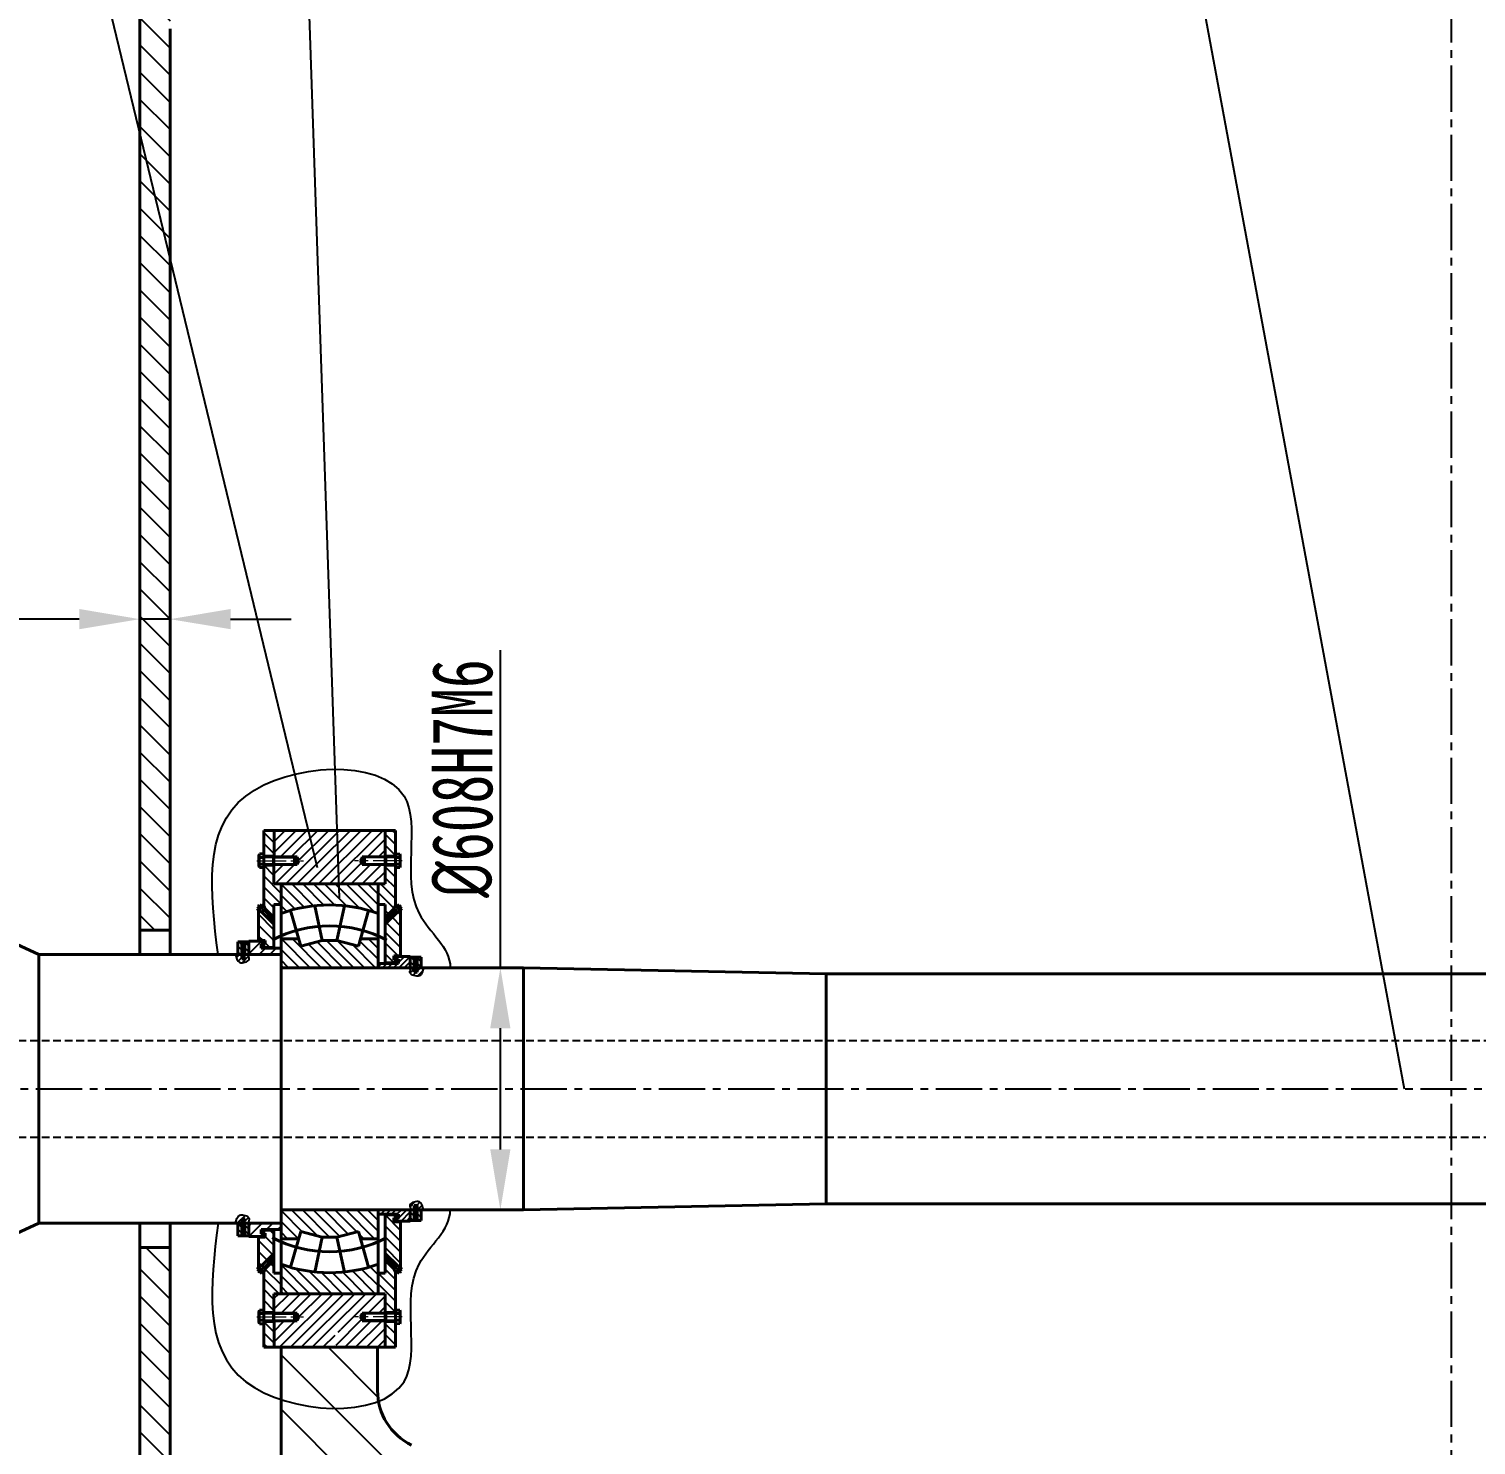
# Model space of a CAD drawing. Header units: millimetres. Extents: x 1593 to 2782, y 465 to 1306.
# Drawn here: x 1971.6 to 2091, y 1035.5 to 1152.4 of the extents above; entities that cross this region are included whole.
import ezdxf

# ---------------------------------------------------------------- set-up
doc = ezdxf.new("R2010")
doc.units = ezdxf.units.MM
doc.header["$LTSCALE"] = 0.2
for name, pattern in [('CENTER2', [28.575, 19.05, -3.175, 3.175, -3.175]), ('HIDDEN2', [4.7625, 3.175, -1.5875]), ('点画线', [18, 12, -2, 2, -2])]:
    doc.linetypes.add(name, pattern=pattern)
for name, color, linetype in [('中心线', 1, 'CENTER2'), ('剖面线', 3, 'Continuous'), ('尺寸线', 4, 'Continuous'), ('细实线', 2, 'Continuous'), ('虚线', 6, 'HIDDEN2')]:
    doc.layers.add(name, color=color, linetype=linetype)
doc.layers.add('粗实线', color=7, linetype='Continuous', lineweight=40)
doc.styles.add('标准', font='', dxfattribs={"width": 0.7})
doc.styles.get('标准').set_extended_font_data('SimSun')
doc.dimstyles.new('30', dxfattribs={"dimtxt": 5, "dimasz": 5, "dimexe": 1.25, "dimexo": 0.625, "dimtad": 1, "dimdec": 0, "dimlfac": 30, "dimdsep": 46, "dimtxsty": '标准', "dimcen": 2.5, "dimadec": 0, "dimazin": 0, "dimtfac": 1, "dimtdec": 0, "dimtmove": 0, "dimatfit": 3, "dimfxl": 1, "dimarcsym": 0})
pattern_1 = [(45, (-2.3146, 0), (-0.4490128, 0.4490128), [])]
pattern_2 = [(135, (-2.3146, 0), (-0.4490128, -0.4490128), [])]
pattern_3 = [(135, (-33.88616, 0), (-0.4490128, -0.4490128), [])]
pattern_4 = [(135, (-0.1242, 1.10164), (-0.224506403, -0.224506403), [])]
pattern_5 = [(45, (-0.1242, 1.10164), (-0.224506403, 0.224506403), [])]

# ---------------------------------------------------------------- blocks, each defined once
blk = doc.blocks.new('*D4')
at = {"layer": 'Defpoints', "color": 0, "transparency": 16777216}
for p in [(1998.11, 1074.9), (1998.11, 1054.9), (2010.49, 1054.9)]:
    blk.add_point(p, dxfattribs=at)
at = {"layer": '尺寸线', "color": 0, "lineweight": -2, "transparency": 16777216}
for p, q in [((2010.49, 1074.9), (2010.49, 1101.12)), ((1998.73, 1074.9), (2011.74, 1074.9)), ((2010.49, 1059.9), (2010.49, 1069.9)), ((1998.73, 1054.9), (2011.74, 1054.9))]:
    blk.add_line(p, q, dxfattribs=at)
at = {"layer": '尺寸线', "color": 0, "transparency": 16777216}
for points in [[(2009.65, 1069.9), (2011.32, 1069.9), (2010.49, 1074.9)], [(2009.65, 1059.9), (2011.32, 1059.9), (2010.49, 1054.9)]]:
    blk.add_solid(points, dxfattribs=at)
at = {"layer": '尺寸线', "color": 0, "transparency": 16777216, "insert": (2007.36, 1090.51), "char_height": 5, "attachment_point": 5, "rotation": 90, "style": '标准'}
blk.add_mtext('{\\fISOCPEUR|b0|i0|c0|p34;%%C}608H7M6', dxfattribs=at)
blk = doc.blocks.new('*D6')
at = {"layer": 'Defpoints', "color": 0, "transparency": 16777216}
for p in [(1980.72, 1103.67), (1983.22, 1103.67), (1983.22, 1103.67)]:
    blk.add_point(p, dxfattribs=at)
at = {"layer": '尺寸线', "color": 0, "lineweight": -2, "transparency": 16777216}
for p, q in [((1975.72, 1103.67), (1965.1, 1103.67)), ((1983.22, 1103.67), (1980.72, 1103.67)), ((1980.72, 1103.05), (1980.72, 1102.42)), ((1983.22, 1103.05), (1983.22, 1102.42)), ((1988.22, 1103.67), (1993.22, 1103.67))]:
    blk.add_line(p, q, dxfattribs=at)
at = {"layer": '尺寸线', "color": 0, "transparency": 16777216}
for points in [[(1975.72, 1104.51), (1975.72, 1102.84), (1980.72, 1103.67)], [(1988.22, 1104.51), (1988.22, 1102.84), (1983.22, 1103.67)]]:
    blk.add_solid(points, dxfattribs=at)
at = {"layer": '尺寸线', "color": 0, "transparency": 16777216, "insert": (1967.9, 1106.8), "char_height": 5, "attachment_point": 5, "style": '标准'}
blk.add_mtext('75', dxfattribs=at)

msp = doc.modelspace()

# ---------------------------------------------------------------- hatches: boundary and pattern name
at = {"layer": '剖面线'}
h = msp.add_hatch(dxfattribs=at)
h.set_pattern_fill('ANSI31', scale=0.5, angle=90)
h.set_pattern_definition([(135, (-2.3146, 0), (-1.122532, -1.122532), [])])
h.paths.add_polyline_path([(2089.025, 1164.896), (1990.725, 1164.896, 0.4142136), (1980.725, 1154.896), (1980.725, 1077.997), (1983.225, 1077.997), (1983.225, 1152.396, -0.4142136), (1993.225, 1162.396), (2089.025, 1162.396)])
h.paths.add_polyline_path([(2482.382, 1154.896, 0.4142136), (2472.382, 1164.896), (2089.025, 1164.896), (2089.025, 1162.396), (2469.882, 1162.396, -0.4142136), (2479.882, 1152.396), (2479.882, 1073.271), (2482.382, 1073.271)])
h.paths.add_polyline_path([(2482.382, 1073.271), (2479.882, 1073.271), (2479.882, 977.396, -0.4142136), (2469.882, 967.396), (2141.025, 967.396), (2141.025, 964.896), (2472.382, 964.896, 0.4142136), (2482.382, 974.896)])
h.paths.add_polyline_path([(1983.225, 977.396), (1983.225, 1051.796), (1980.725, 1051.796), (1980.725, 974.896, 0.4142136), (1990.725, 964.896), (2037.025, 964.896), (2037.025, 967.396), (1993.225, 967.396, -0.4142136)])
h = msp.add_hatch(dxfattribs=at)
h.set_pattern_fill('ANSI31', scale=0.2, angle=90)
h.set_pattern_definition(pattern_2)
h.paths.add_polyline_path([(1991.801, 1086.236), (1990.954, 1086.236), (1990.954, 1084.1), (1991.8, 1084.1)])
h.paths.add_polyline_path([(2001.823, 1086.235), (2000.976, 1086.235), (2000.976, 1084.099), (2001.823, 1084.099)])
h.paths.add_polyline_path([(2001.823, 1083.358), (2000.976, 1083.358), (2000.976, 1081.809), (2000.292, 1081.809), (2000.288, 1081.805, -0.3443393), (2000.388, 1081.678), (2000.388, 1080.108), (2000.976, 1080.108), (2000.976, 1079.535), (2000.976, 1079.047), (2001.699, 1079.763), (2001.822, 1080.041)])
h.paths.add_polyline_path([(1992.388, 1081.678, -0.4142136), (1992.52, 1081.81), (1991.8, 1081.81), (1991.8, 1083.359), (1990.954, 1083.359), (1990.954, 1080.042), (1991.077, 1079.763), (1991.8, 1079.047), (1991.8, 1080.108), (1992.382, 1080.108), (1992.388, 1080.114)])
h.paths.add_polyline_path([(1991.8, 1078.5), (1990.8, 1079.49), (1990.523, 1079.616), (1990.522, 1077.134), (1991.073, 1077.134), (1991.073, 1076.823), (1990.808, 1076.823), (1990.808, 1076.569), (1991.8, 1076.569)])
h.paths.add_polyline_path([(2002.253, 1079.615), (2001.984, 1079.493), (2000.976, 1078.485), (2000.975, 1075.304), (2002.03, 1075.304), (2002.03, 1075.558), (2001.702, 1075.558), (2001.702, 1075.869), (2002.253, 1075.869)])
h = msp.add_hatch(dxfattribs=at)
h.set_pattern_fill('ANSI31', scale=0.2)
h.set_pattern_definition(pattern_1)
h.paths.add_polyline_path([(2000.976, 1083.409), (1999.271, 1083.409), (1999.071, 1083.409), (1999.071, 1083.457), (1998.914, 1083.729), (1999.071, 1084.001), (1999.071, 1084.049), (1999.271, 1084.049), (2000.976, 1084.049), (2000.976, 1086.235), (1997.771, 1086.235), (1997.772, 1086.235), (1996.852, 1086.235), (1996.851, 1084.952), (1996.851, 1084.552), (1996.779, 1084.552), (1997.44, 1084.785), (1997.032, 1085.021), (1995.891, 1084.552), (1996.851, 1084.952), (1996.852, 1086.235), (1994.972, 1086.235), (1994.971, 1086.235), (1991.801, 1086.236), (1991.8, 1084.05), (1993.506, 1084.049), (1993.706, 1084.049), (1993.706, 1084.001), (1993.863, 1083.729), (1993.706, 1083.457), (1993.706, 1083.409), (1993.506, 1083.409), (1991.8, 1083.41), (1991.8, 1081.81), (2000.976, 1081.809)])
h = msp.add_hatch(dxfattribs=at)
h.set_pattern_fill('ANSI31', scale=0.2, angle=90)
h.set_pattern_definition(pattern_3)
h.paths.add_polyline_path([(2000.388, 1081.678, 0.4142136), (2000.256, 1081.809), (1992.52, 1081.81, 0.4142136), (1992.388, 1081.678), (1992.388, 1079.381, -0.1751427), (2000.388, 1079.38)])
h.paths.add_polyline_path([(2000.388, 1077.267), (1998.938, 1077.267), (1998.769, 1076.676), (1996.99, 1077.143), (1995.785, 1077.143), (1994.006, 1076.676), (1993.838, 1077.267), (1992.388, 1077.267), (1992.388, 1075.028, 0.4178614), (1992.521, 1074.896), (2000.388, 1074.896)])
h = msp.add_hatch(dxfattribs=at)
h.set_pattern_fill('ANSI31', scale=0.1, angle=90)
h.set_pattern_definition(pattern_4)
h.paths.add_polyline_path([(1989.392, 1076.857), (1989.392, 1077.028), (1989.722, 1077.027), (1989.722, 1075.998), (1989.392, 1075.998)])
h.paths.add_polyline_path([(1988.821, 1076.874), (1988.821, 1077.028), (1989.17, 1077.028), (1989.17, 1076.875), (1989.152, 1076.857), (1989.152, 1075.998), (1988.821, 1075.998), (1988.821, 1076.027)])
h = msp.add_hatch(dxfattribs=at)
h.set_pattern_fill('ANSI31', scale=0.2)
h.set_pattern_definition(pattern_1)
h.paths.add_polyline_path([(1992.384, 1076.52), (1990.748, 1076.52), (1990.748, 1076.872), (1991.024, 1076.872), (1991.024, 1077.084), (1990.523, 1077.084), (1990.225, 1077.084), (1990.243, 1077.066), (1990.242, 1075.997), (1992.384, 1075.997)])
h.paths.add_polyline_path([(1990.243, 1077.066), (1990.021, 1077.084), (1989.722, 1077.084), (1989.722, 1075.997), (1990.242, 1075.997)])
h = msp.add_hatch(dxfattribs=at)
h.set_pattern_fill('ANSI31', scale=0.1)
h.set_pattern_definition(pattern_5)
edge = h.paths.add_edge_path()
edge.add_line((1989.392, 1075.75), (1989.392, 1075.997))
edge.add_line((1989.392, 1075.997), (1989.634, 1075.997))
edge.add_spline(control_points=[(1989.634, 1075.997), (1989.705, 1075.859), (1989.92, 1075.443), (1988.801, 1075.107), (1988.689, 1075.711), (1988.635, 1075.998)], knot_values=[0, 0, 0, 0, 0.4064762, 1.2305793, 1.974076, 1.974076, 1.974076, 1.974076], degree=3, periodic=0)
edge.add_line((1988.635, 1075.998), (1988.821, 1075.998))
edge.add_line((1988.821, 1075.998), (1988.821, 1075.996))
edge.add_line((1988.821, 1075.996), (1989.135, 1075.997))
edge.add_line((1989.135, 1075.997), (1989.152, 1075.976))
edge.add_line((1989.152, 1075.976), (1989.152, 1075.75))
edge.add_line((1989.152, 1075.75), (1989.152, 1075.63))
edge.add_line((1989.152, 1075.63), (1989.193, 1075.63))
edge.add_line((1989.193, 1075.63), (1989.272, 1075.584))
edge.add_line((1989.272, 1075.584), (1989.352, 1075.63))
edge.add_line((1989.352, 1075.63), (1989.392, 1075.63))
edge.add_line((1989.392, 1075.63), (1989.392, 1075.75))
h = msp.add_hatch(dxfattribs=at)
h.set_pattern_fill('ANSI31', scale=0.1)
h.paths.add_polyline_path([(2003.053, 1074.896), (2003.053, 1075.773), (2003.053, 1075.819), (2001.751, 1075.819), (2001.751, 1075.607), (2002.08, 1075.607), (2002.08, 1075.255), (2000.388, 1075.255), (2000.388, 1074.896)])
h = msp.add_hatch(dxfattribs=at)
h.set_pattern_fill('ANSI31', scale=0.1, angle=90)
h.paths.add_polyline_path([(2003.383, 1075.755), (2003.401, 1075.773), (2003.053, 1075.773), (2003.053, 1074.896), (2003.383, 1074.896)])
h.paths.add_polyline_path([(2003.954, 1075.773), (2003.954, 1075.774), (2003.605, 1075.774), (2003.605, 1075.773), (2003.623, 1075.755), (2003.623, 1074.896), (2003.954, 1074.896), (2003.954, 1074.925)])
h = msp.add_hatch(dxfattribs=at)
h.set_pattern_fill('ANSI31', scale=0.1)
edge = h.paths.add_edge_path()
edge.add_line((2003.383, 1074.649), (2003.383, 1074.895))
edge.add_line((2003.383, 1074.895), (2003.141, 1074.895))
edge.add_spline(control_points=[(2003.141, 1074.895), (2003.07, 1074.758), (2002.855, 1074.341), (2003.974, 1074.005), (2004.087, 1074.61), (2004.14, 1074.896)], knot_values=[0, 0, 0, 0, 0.4064762, 1.2305793, 1.974076, 1.974076, 1.974076, 1.974076], degree=3, periodic=0)
edge.add_line((2004.14, 1074.896), (2003.954, 1074.896))
edge.add_line((2003.954, 1074.896), (2003.954, 1074.895))
edge.add_line((2003.954, 1074.895), (2003.64, 1074.895))
edge.add_line((2003.64, 1074.895), (2003.623, 1074.874))
edge.add_line((2003.623, 1074.874), (2003.623, 1074.649))
edge.add_line((2003.623, 1074.649), (2003.623, 1074.528))
edge.add_line((2003.623, 1074.528), (2003.582, 1074.528))
edge.add_line((2003.582, 1074.528), (2003.503, 1074.482))
edge.add_line((2003.503, 1074.482), (2003.424, 1074.528))
edge.add_line((2003.424, 1074.528), (2003.383, 1074.528))
edge.add_line((2003.383, 1074.528), (2003.383, 1074.649))
h = msp.add_hatch(dxfattribs=at)
h.set_pattern_fill('ANSI31', angle=90)
edge = h.paths.add_edge_path()
edge.add_arc((2005.349, 1039.979), 5, 180, 243.9072, ccw=False)
edge.add_line((2000.349, 1039.979), (2000.349, 1043.558))
edge.add_line((2000.349, 1043.558), (1997.771, 1043.557))
edge.add_line((1997.771, 1043.557), (1999.487, 1042.758))
edge.add_line((1999.487, 1042.758), (1998.087, 1043.557))
edge.add_line((1998.087, 1043.557), (1994.972, 1043.557))
edge.add_line((1994.972, 1043.557), (1994.971, 1043.557))
edge.add_line((1994.971, 1043.557), (1992.388, 1043.557))
edge.add_line((1992.388, 1043.557), (1992.388, 1019.119))
edge.add_arc((1997.388, 1019.119), 5, 180, 212.04563)
edge.add_line((1993.15, 1016.466), (2012.657, 985.303))
edge.add_arc((2016.895, 987.956), 5, 212.04563, 270)
edge.add_line((2016.895, 982.956), (2029.471, 982.956))
edge.add_line((2029.471, 982.956), (2029.471, 984.056))
edge.add_line((2029.471, 984.056), (2027.9, 984.056))
edge.add_line((2027.9, 984.056), (2027.9, 984.723))
edge.add_line((2027.9, 984.723), (2027.458, 984.723))
edge.add_arc((2027.458, 989.723), 5, 180, 270, ccw=False)
edge.add_line((2022.458, 989.723), (2022.458, 1009.452))
edge.add_arc((2027.458, 1009.452), 5, 90, 180, ccw=False)
edge.add_line((2027.458, 1014.452), (2037.525, 1014.452))
edge.add_line((2037.525, 1014.452), (2037.525, 1022.452))
edge.add_line((2037.525, 1022.452), (2030.928, 1022.452))
edge.add_arc((2030.928, 1027.452), 5, 243.9072, 270, ccw=False)
edge.add_line((2028.729, 1022.962), (2003.15, 1035.489))
edge = h.paths.add_edge_path(flags=16)
edge.add_line((2002.647, 1026.827), (2012.778, 1021.866))
edge.add_arc((2011.458, 1019.172), 3, 0, 63.9072, ccw=False)
edge.add_line((2014.458, 1019.172), (2014.458, 1000.985))
edge.add_arc((2013.458, 1000.985), 1, -147.95437, 0, ccw=False)
edge.add_line((2012.611, 1000.455), (1998.785, 1022.541))
edge.add_arc((2001.328, 1024.133), 3, 63.9072, 212.04563, ccw=False)
edge = h.paths.add_edge_path()
edge.add_line((2144.147, 1064.896), (2140.997, 1064.896))
edge.add_line((2140.997, 1064.896), (2140.997, 1061.896))
edge.add_line((2140.997, 1061.896), (2137.497, 1061.896))
edge.add_arc((2137.497, 1060.896), 1, 90, 180)
edge.add_line((2136.497, 1060.896), (2136.497, 1027.452))
edge.add_arc((2131.497, 1027.452), 5, -90, 0, ccw=False)
edge.add_line((2131.497, 1022.452), (2110.525, 1022.452))
edge.add_line((2110.525, 1022.452), (2110.525, 1014.452))
edge.add_line((2110.525, 1014.452), (2147.272, 1014.452))
edge.add_line((2147.272, 1014.452), (2147.272, 1043.896))
edge.add_line((2147.272, 1043.896), (2140.497, 1043.896))
edge.add_arc((2140.497, 1044.896), 1, 180, 270, ccw=False)
edge.add_line((2139.497, 1044.896), (2139.497, 1057.896))
edge.add_arc((2140.497, 1057.896), 1, 90, 180, ccw=False)
edge.add_line((2140.497, 1058.896), (2144.147, 1058.896))
edge.add_line((2144.147, 1058.896), (2144.147, 1064.896))
h.paths.add_polyline_path([(2147.272, 1064.896), (2144.147, 1064.896), (2144.147, 1058.896), (2147.272, 1058.896)])
h = msp.add_hatch(dxfattribs=at)
h.set_pattern_fill('ANSI31', scale=0.1)
edge = h.paths.add_edge_path()
edge.add_line((2003.383, 1055.144), (2003.383, 1054.897))
edge.add_line((2003.383, 1054.897), (2003.141, 1054.897))
edge.add_spline(control_points=[(2003.141, 1054.897), (2003.07, 1055.035), (2002.855, 1055.451), (2003.974, 1055.787), (2004.087, 1055.183), (2004.14, 1054.896)], knot_values=[0, 0, 0, 0, 0.4064762, 1.2305793, 1.974076, 1.974076, 1.974076, 1.974076], degree=3, periodic=0)
edge.add_line((2004.14, 1054.896), (2003.954, 1054.896))
edge.add_line((2003.954, 1054.896), (2003.954, 1054.898))
edge.add_line((2003.954, 1054.898), (2003.64, 1054.897))
edge.add_line((2003.64, 1054.897), (2003.623, 1054.918))
edge.add_line((2003.623, 1054.918), (2003.623, 1055.144))
edge.add_line((2003.623, 1055.144), (2003.623, 1055.264))
edge.add_line((2003.623, 1055.264), (2003.582, 1055.264))
edge.add_line((2003.582, 1055.264), (2003.503, 1055.31))
edge.add_line((2003.503, 1055.31), (2003.424, 1055.264))
edge.add_line((2003.424, 1055.264), (2003.383, 1055.264))
edge.add_line((2003.383, 1055.264), (2003.383, 1055.144))
h = msp.add_hatch(dxfattribs=at)
h.set_pattern_fill('ANSI31', scale=0.1)
h.set_pattern_definition(pattern_5)
edge = h.paths.add_edge_path()
edge.add_line((1989.392, 1054.042), (1989.392, 1053.796))
edge.add_line((1989.392, 1053.796), (1989.634, 1053.796))
edge.add_spline(control_points=[(1989.634, 1053.796), (1989.705, 1053.933), (1989.92, 1054.349), (1988.801, 1054.686), (1988.689, 1054.081), (1988.635, 1053.795)], knot_values=[0, 0, 0, 0, 0.4064762, 1.2305793, 1.974076, 1.974076, 1.974076, 1.974076], degree=3, periodic=0)
edge.add_line((1988.635, 1053.795), (1988.821, 1053.795))
edge.add_line((1988.821, 1053.795), (1988.821, 1053.796))
edge.add_line((1988.821, 1053.796), (1989.135, 1053.796))
edge.add_line((1989.135, 1053.796), (1989.152, 1053.817))
edge.add_line((1989.152, 1053.817), (1989.152, 1054.042))
edge.add_line((1989.152, 1054.042), (1989.152, 1054.163))
edge.add_line((1989.152, 1054.163), (1989.193, 1054.163))
edge.add_line((1989.193, 1054.163), (1989.272, 1054.209))
edge.add_line((1989.272, 1054.209), (1989.352, 1054.163))
edge.add_line((1989.352, 1054.163), (1989.392, 1054.163))
edge.add_line((1989.392, 1054.163), (1989.392, 1054.042))
h = msp.add_hatch(dxfattribs=at)
h.set_pattern_fill('ANSI31', scale=0.1, angle=90)
h.set_pattern_definition(pattern_4)
h.paths.add_polyline_path([(1989.392, 1052.936), (1989.392, 1052.765), (1989.722, 1052.765), (1989.722, 1053.795), (1989.392, 1053.795)])
h.paths.add_polyline_path([(1988.821, 1052.918), (1988.821, 1052.764), (1989.17, 1052.765), (1989.17, 1052.918), (1989.152, 1052.936), (1989.152, 1053.795), (1988.821, 1053.795), (1988.821, 1053.766)])
h = msp.add_hatch(dxfattribs=at)
h.set_pattern_fill('ANSI31', scale=0.2)
h.set_pattern_definition(pattern_1)
h.paths.add_polyline_path([(1992.384, 1053.273), (1990.748, 1053.273), (1990.748, 1052.921), (1991.024, 1052.921), (1991.024, 1052.708), (1990.523, 1052.708), (1990.225, 1052.708), (1990.243, 1052.726), (1990.242, 1053.796), (1992.384, 1053.796)])
h.paths.add_polyline_path([(1990.243, 1052.726), (1990.021, 1052.708), (1989.722, 1052.708), (1989.722, 1053.795), (1990.242, 1053.796)])
h = msp.add_hatch(dxfattribs=at)
h.set_pattern_fill('ANSI31', scale=0.2, angle=90)
h.set_pattern_definition(pattern_2)
h.paths.add_polyline_path([(1991.801, 1043.557), (1990.954, 1043.557), (1990.954, 1045.693), (1991.8, 1045.693)])
h.paths.add_polyline_path([(2001.823, 1043.558), (2000.976, 1043.558), (2000.976, 1045.693), (2001.823, 1045.693)])
h.paths.add_polyline_path([(2001.823, 1046.434), (2000.976, 1046.434), (2000.976, 1047.983), (2000.292, 1047.983), (2000.288, 1047.987, 0.3443393), (2000.388, 1048.115), (2000.388, 1049.685), (2000.976, 1049.685), (2000.976, 1050.258), (2000.976, 1050.746), (2001.699, 1050.03), (2001.822, 1049.751)])
h.paths.add_polyline_path([(1992.388, 1048.114, 0.4142136), (1992.52, 1047.983), (1991.8, 1047.983), (1991.8, 1046.433), (1990.954, 1046.433), (1990.954, 1049.75), (1991.077, 1050.029), (1991.8, 1050.745), (1991.8, 1049.684), (1992.382, 1049.684), (1992.388, 1049.678)])
h.paths.add_polyline_path([(1991.8, 1051.292), (1990.8, 1050.303), (1990.523, 1050.177), (1990.522, 1052.659), (1991.073, 1052.659), (1991.073, 1052.97), (1990.808, 1052.97), (1990.808, 1053.223), (1991.8, 1053.223)])
h.paths.add_polyline_path([(2002.253, 1050.178), (2001.984, 1050.3), (2000.976, 1051.308), (2000.975, 1054.488), (2002.03, 1054.488), (2002.03, 1054.235), (2001.702, 1054.235), (2001.702, 1053.924), (2002.253, 1053.924)])
h = msp.add_hatch(dxfattribs=at)
h.set_pattern_fill('ANSI31', scale=0.2, angle=90)
h.set_pattern_definition(pattern_3)
h.paths.add_polyline_path([(2000.388, 1048.115, -0.4142136), (2000.256, 1047.983), (1992.52, 1047.983, -0.4142136), (1992.388, 1048.114), (1992.388, 1050.412, 0.1751427), (2000.388, 1050.412)])
h.paths.add_polyline_path([(2000.388, 1052.526), (1998.938, 1052.526), (1998.769, 1053.117), (1996.99, 1052.649), (1995.785, 1052.649), (1994.006, 1053.116), (1993.838, 1052.525), (1992.388, 1052.525), (1992.388, 1054.765, -0.4178614), (1992.521, 1054.896), (2000.388, 1054.896)])
h = msp.add_hatch(dxfattribs=at)
h.set_pattern_fill('ANSI31', scale=0.1)
h.paths.add_polyline_path([(2003.053, 1054.896), (2003.053, 1054.02), (2003.053, 1053.973), (2001.751, 1053.973), (2001.751, 1054.186), (2002.08, 1054.186), (2002.08, 1054.538), (2000.388, 1054.538), (2000.388, 1054.896)])
h = msp.add_hatch(dxfattribs=at)
h.set_pattern_fill('ANSI31', scale=0.1, angle=90)
h.paths.add_polyline_path([(2003.383, 1054.037), (2003.401, 1054.019), (2003.053, 1054.02), (2003.053, 1054.896), (2003.383, 1054.896)])
h.paths.add_polyline_path([(2003.954, 1054.02), (2003.954, 1054.018), (2003.605, 1054.019), (2003.605, 1054.019), (2003.623, 1054.037), (2003.623, 1054.896), (2003.954, 1054.896), (2003.954, 1054.867)])
h = msp.add_hatch(dxfattribs=at)
h.set_pattern_fill('ANSI31', scale=0.2)
h.set_pattern_definition(pattern_1)
h.paths.add_polyline_path([(2000.976, 1046.384), (1999.271, 1046.384), (1999.071, 1046.384), (1999.071, 1046.336), (1998.914, 1046.064), (1999.071, 1045.792), (1999.071, 1045.744), (1999.271, 1045.744), (2000.976, 1045.744), (2000.976, 1043.558), (1997.771, 1043.557), (1997.772, 1043.558), (1996.852, 1043.557), (1997.313, 1044.771), (1997.313, 1045.171), (1996.779, 1045.241), (1997.44, 1045.007), (1997.032, 1044.772), (1995.891, 1045.241), (1996.851, 1044.841), (1996.852, 1043.557), (1994.972, 1043.557), (1994.971, 1043.557), (1991.801, 1043.557), (1991.8, 1045.743), (1993.506, 1045.743), (1993.706, 1045.743), (1993.706, 1045.791), (1993.863, 1046.063), (1993.706, 1046.335), (1993.706, 1046.383), (1993.506, 1046.383), (1991.8, 1046.383), (1991.8, 1047.983), (2000.976, 1047.983)])

# ---------------------------------------------------------------- linework, layer by layer
at = {"layer": '中心线', "color": 7}
for p, q in [((2089.025, 562.637), (2089.025, 1176.125)), ((1989.272, 1076.795), (1989.272, 1076.952)), ((1989.272, 1075.549), (1989.272, 1076.795)), ((2003.503, 1075.693), (2003.503, 1075.85)), ((2003.503, 1074.447), (2003.503, 1075.693)), ((1903.569, 1064.896), (2233.381, 1064.896)), ((2003.503, 1055.345), (2003.503, 1054.099)), ((1989.272, 1054.244), (1989.272, 1052.998)), ((2003.503, 1054.099), (2003.503, 1053.943)), ((1989.272, 1052.998), (1989.272, 1052.841))]:
    msp.add_line(p, q, dxfattribs=at)
at = {"layer": '中心线', "color": 7, "linetype": '点画线', "lineweight": 18}
for p, q in [((1990.394, 1083.73), (1994.225, 1083.729)), ((2002.383, 1083.729), (1998.442, 1083.729)), ((1990.394, 1046.063), (1994.225, 1046.063)), ((2002.383, 1046.064), (1998.442, 1046.063))]:
    msp.add_line(p, q, dxfattribs=at)
at = {"layer": '中心线', "color": 7, "ltscale": 5}
for p, q in [((1990.738, 1079.829), (1990.475, 1080.095)), ((2002.038, 1079.828), (2002.301, 1080.094)), ((1991.8, 1078.778), (1990.738, 1079.829)), ((2000.976, 1078.777), (2002.038, 1079.828)), ((1991.8, 1051.015), (1990.738, 1049.964)), ((2000.976, 1051.015), (2002.038, 1049.964)), ((1990.738, 1049.964), (1990.475, 1049.697)), ((2002.038, 1049.964), (2002.301, 1049.698))]:
    msp.add_line(p, q, dxfattribs=at)
at = {"layer": '尺寸线', "color": 7}
for p, q in [((1951.404, 1264.913), (1995.355, 1083.182)), ((1990.884, 1264.913), (1997.192, 1080.659)), ((2048.023, 1264.913), (2085.098, 1064.896))]:
    msp.add_line(p, q, dxfattribs=at)
at = {"layer": '粗实线', "color": 7}
for p, q in [((1980.725, 1075.997), (1980.725, 1154.896)), ((1983.225, 1075.997), (1983.225, 1152.396)), ((1990.954, 1086.236), (2001.823, 1086.235)), ((1990.954, 1086.236), (1990.954, 1081.61)), ((1991.8, 1081.81), (1991.801, 1086.236)), ((2000.976, 1081.809), (2000.976, 1086.235)), ((2001.823, 1086.235), (2001.822, 1081.609)), ((1990.554, 1084.145), (1990.554, 1083.314)), ((1990.595, 1084.284), (1990.954, 1084.284)), ((1990.595, 1084.007), (1990.954, 1084.007)), ((1990.954, 1084.284), (1990.954, 1083.175)), ((1991.8, 1084.1), (1990.954, 1084.1)), ((1990.954, 1084.05), (1990.954, 1083.41)), ((1990.954, 1084.05), (1993.506, 1084.049)), ((1990.954, 1080.042), (1990.954, 1083.81)), ((1991.754, 1084.002), (1991.554, 1084.05)), ((1991.754, 1084.05), (1991.754, 1083.41)), ((1993.554, 1084.001), (1993.506, 1084.049)), ((1993.506, 1084.049), (1993.506, 1083.409)), ((1993.506, 1084.049), (1993.706, 1084.049)), ((1993.554, 1084.001), (1993.554, 1083.457)), ((1993.554, 1084.001), (1993.706, 1084.001)), ((1993.706, 1084.049), (1993.706, 1083.409)), ((1993.706, 1084.001), (1993.863, 1083.729)), ((1993.863, 1083.729), (1993.706, 1083.457)), ((1999.071, 1084.001), (1998.914, 1083.729)), ((1998.914, 1083.729), (1999.071, 1083.457)), ((1999.071, 1083.409), (1999.071, 1084.049)), ((1999.271, 1084.049), (1999.071, 1084.049)), ((1999.223, 1084.001), (1999.071, 1084.001)), ((1999.223, 1084.001), (1999.271, 1084.049)), ((1999.223, 1083.457), (1999.223, 1084.001)), ((2001.823, 1084.049), (1999.271, 1084.049)), ((1999.271, 1083.409), (1999.271, 1084.049)), ((2000.976, 1084.099), (2001.823, 1084.099)), ((2001.023, 1083.409), (2001.023, 1084.049)), ((2001.023, 1084.001), (2001.223, 1084.049)), ((2001.822, 1080.041), (2001.823, 1083.81)), ((2001.823, 1083.175), (2001.823, 1084.283)), ((2002.182, 1084.283), (2001.823, 1084.283)), ((2001.823, 1083.409), (2001.823, 1084.049)), ((2002.182, 1084.006), (2001.823, 1084.006)), ((2002.223, 1083.313), (2002.223, 1084.144)), ((1990.595, 1083.453), (1990.954, 1083.453)), ((1990.595, 1083.175), (1990.954, 1083.175)), ((1990.954, 1083.41), (1993.506, 1083.409)), ((1991.8, 1083.359), (1990.954, 1083.359)), ((1991.754, 1083.458), (1991.554, 1083.41)), ((1993.554, 1083.457), (1993.506, 1083.409)), ((1993.506, 1083.409), (1993.706, 1083.409)), ((1993.554, 1083.457), (1993.706, 1083.457)), ((1999.223, 1083.457), (1999.071, 1083.457)), ((1999.271, 1083.409), (1999.071, 1083.409)), ((1999.223, 1083.457), (1999.271, 1083.409)), ((2001.823, 1083.409), (1999.271, 1083.409)), ((2000.976, 1083.358), (2001.823, 1083.358)), ((2001.023, 1083.457), (2001.223, 1083.409)), ((2002.182, 1083.452), (2001.823, 1083.452)), ((2002.182, 1083.175), (2001.823, 1083.175)), ((2000.976, 1081.809), (1991.8, 1081.81)), ((1992.388, 1074.896), (1992.388, 1081.678)), ((2000.256, 1081.809), (1992.52, 1081.81)), ((2000.288, 1081.805), (2000.292, 1081.809)), ((2000.388, 1074.896), (2000.388, 1081.678)), ((1990.437, 1079.772), (1990.797, 1080.128)), ((1990.954, 1080.042), (1990.797, 1080.128)), ((1991.8, 1080.108), (1992.388, 1080.108)), ((1991.8, 1079.536), (1991.8, 1080.108)), ((1991.8, 1080.108), (1991.8, 1076.569)), ((1992.382, 1080.108), (1992.388, 1080.114)), ((2000.976, 1080.108), (2000.388, 1080.108)), ((2000.976, 1080.108), (2000.975, 1075.304)), ((2001.822, 1080.041), (2001.979, 1080.127)), ((2002.339, 1079.772), (2001.979, 1080.127)), ((1964.05, 1079.834), (1972.387, 1075.997)), ((1990.523, 1079.616), (1990.437, 1079.772)), ((1990.522, 1077.134), (1990.523, 1079.616)), ((1990.523, 1079.616), (1990.954, 1080.042)), ((1990.523, 1079.616), (1990.8, 1079.49)), ((1990.8, 1079.49), (1991.077, 1079.763)), ((1990.8, 1079.49), (1991.8, 1078.5)), ((1990.954, 1080.042), (1991.077, 1079.763)), ((1991.074, 1079.766), (1991.8, 1079.047)), ((1994.006, 1076.676), (1993.165, 1079.631)), ((1995.166, 1080.018), (1995.785, 1077.143)), ((1996.99, 1077.143), (1997.61, 1080.017)), ((1999.611, 1079.631), (1998.769, 1076.676)), ((2001.702, 1079.765), (2000.976, 1079.047)), ((2000.976, 1078.485), (2001.984, 1079.493)), ((2001.976, 1079.489), (2000.976, 1078.5)), ((2001.822, 1080.041), (2001.699, 1079.762)), ((2001.976, 1079.489), (2001.699, 1079.762)), ((2002.253, 1079.615), (2001.822, 1080.041)), ((2002.253, 1079.615), (2001.976, 1079.489)), ((2002.253, 1079.615), (2002.344, 1079.772)), ((2002.253, 1075.869), (2002.253, 1079.615)), ((1983.225, 1077.997), (1980.725, 1077.997)), ((1991.8, 1076.569), (1991.8, 1078.046)), ((1988.821, 1076.027), (1988.821, 1077.028)), ((1989.722, 1077.027), (1988.821, 1077.028)), ((1988.821, 1076.874), (1988.821, 1076.876)), ((1989.171, 1077.028), (1989.152, 1077.01)), ((1989.152, 1077.01), (1989.253, 1077.01)), ((1989.152, 1075.75), (1989.152, 1077.01)), ((1989.171, 1077.028), (1989.253, 1077.028)), ((1989.253, 1077.028), (1989.253, 1076.948)), ((1989.253, 1076.948), (1989.293, 1076.948)), ((1989.293, 1076.948), (1989.293, 1077.028)), ((1989.293, 1077.028), (1989.375, 1077.028)), ((1989.293, 1077.01), (1989.393, 1077.01)), ((1989.722, 1077.027), (1989.374, 1077.028)), ((1989.375, 1077.028), (1989.393, 1077.01)), ((1989.375, 1077.028), (1989.393, 1077.01)), ((1989.393, 1077.01), (1989.392, 1075.997)), ((1989.722, 1077.084), (1989.722, 1075.997)), ((1989.722, 1075.997), (1989.722, 1076.875)), ((1989.722, 1075.997), (1989.722, 1076.875)), ((1990.523, 1077.084), (1989.722, 1077.084)), ((1990.522, 1077.134), (1991.073, 1077.134)), ((1991.024, 1077.084), (1990.523, 1077.084)), ((1991.024, 1076.872), (1990.748, 1076.872)), ((1990.748, 1076.872), (1990.748, 1076.52)), ((1990.748, 1076.52), (1992.388, 1076.52)), ((1991.073, 1076.823), (1990.808, 1076.823)), ((1990.808, 1076.823), (1990.808, 1076.569)), ((1990.808, 1076.569), (1991.8, 1076.569)), ((1991.024, 1077.084), (1991.024, 1076.872)), ((1991.073, 1077.134), (1991.073, 1076.823)), ((1992.384, 1076.52), (1992.384, 1075.52)), ((1993.838, 1077.267), (1992.388, 1077.267)), ((1992.388, 1076.52), (1992.388, 1075.52)), ((1995.785, 1077.143), (1994.006, 1076.676)), ((1996.99, 1077.143), (1995.785, 1077.143)), ((1998.769, 1076.676), (1996.99, 1077.143)), ((1998.938, 1077.267), (2000.388, 1077.267)), ((2000.975, 1075.304), (2000.976, 1076.781)), ((1989.213, 1075.997), (1972.384, 1075.997)), ((1972.384, 1075.997), (1972.384, 1053.796)), ((1988.821, 1076.027), (1988.821, 1075.996)), ((1989.722, 1075.997), (1988.821, 1075.996)), ((1989.722, 1075.997), (1988.821, 1075.996)), ((1989.135, 1075.997), (1989.152, 1075.976)), ((1989.152, 1075.75), (1989.192, 1075.71)), ((1989.392, 1075.75), (1989.152, 1075.75)), ((1989.152, 1075.75), (1989.152, 1075.63)), ((1989.392, 1075.63), (1989.152, 1075.63)), ((1989.352, 1075.71), (1989.192, 1075.71)), ((1989.192, 1075.71), (1989.192, 1075.63)), ((1989.272, 1075.584), (1989.192, 1075.63)), ((1989.213, 1075.997), (1992.388, 1075.997)), ((1989.216, 1075.997), (1991.328, 1075.997)), ((1989.352, 1075.63), (1989.272, 1075.584)), ((1989.392, 1075.75), (1989.352, 1075.71)), ((1989.352, 1075.71), (1989.352, 1075.63)), ((1989.392, 1075.997), (1989.722, 1075.997)), ((1989.392, 1075.75), (1989.392, 1075.63)), ((1992.387, 1075.896), (1992.387, 1053.896)), ((2002.03, 1075.304), (2000.975, 1075.304)), ((2002.253, 1075.869), (2001.702, 1075.869)), ((2001.702, 1075.869), (2001.702, 1075.558)), ((2001.702, 1075.558), (2002.03, 1075.558)), ((2003.053, 1075.819), (2001.751, 1075.819)), ((2001.751, 1075.819), (2001.751, 1075.607)), ((2001.751, 1075.607), (2002.08, 1075.607)), ((2002.03, 1075.558), (2002.03, 1075.304)), ((2002.08, 1075.607), (2002.08, 1075.255)), ((2002.253, 1075.869), (2002.253, 1075.954)), ((2003.053, 1074.895), (2003.053, 1075.819)), ((2003.053, 1075.773), (2003.954, 1075.774)), ((2003.053, 1075.773), (2003.401, 1075.773)), ((2003.053, 1074.895), (2003.053, 1075.773)), ((2003.401, 1075.773), (2003.383, 1075.755)), ((2003.401, 1075.773), (2003.383, 1075.755)), ((2003.383, 1075.755), (2003.383, 1074.649)), ((2003.483, 1075.755), (2003.383, 1075.755)), ((2003.383, 1075.755), (2003.383, 1074.895)), ((2003.483, 1075.773), (2003.401, 1075.773)), ((2003.483, 1075.693), (2003.483, 1075.773)), ((2003.523, 1075.693), (2003.483, 1075.693)), ((2003.523, 1075.773), (2003.523, 1075.693)), ((2003.605, 1075.773), (2003.523, 1075.773)), ((2003.623, 1075.755), (2003.523, 1075.755)), ((2003.605, 1075.773), (2003.623, 1075.755)), ((2003.623, 1074.649), (2003.623, 1075.755)), ((2003.954, 1075.773), (2003.954, 1075.774)), ((2003.954, 1074.925), (2003.954, 1075.773)), ((2012.387, 1074.896), (1992.387, 1074.896)), ((1992.387, 1074.896), (2003.823, 1074.895)), ((1999.188, 1074.896), (1992.388, 1074.896)), ((1992.388, 1074.896), (1996.948, 1074.896)), ((1992.388, 1074.896), (2003.823, 1074.895)), ((1997.056, 1074.896), (1992.388, 1074.896)), ((1992.388, 1074.896), (1997.188, 1074.896)), ((1997.056, 1074.896), (1992.388, 1074.896)), ((1992.388, 1074.896), (2003.823, 1074.895)), ((2002.08, 1075.255), (2000.388, 1075.255)), ((2003.053, 1074.895), (2003.954, 1074.895)), ((2003.383, 1074.895), (2003.053, 1074.895)), ((2003.053, 1074.895), (2003.954, 1074.895)), ((2003.383, 1074.649), (2003.423, 1074.609)), ((2003.383, 1074.649), (2003.623, 1074.649)), ((2003.383, 1074.649), (2003.383, 1074.528)), ((2003.383, 1074.528), (2003.623, 1074.528)), ((2003.423, 1074.609), (2003.583, 1074.609)), ((2003.423, 1074.609), (2003.423, 1074.529)), ((2003.423, 1074.529), (2003.503, 1074.482)), ((2003.503, 1074.482), (2003.583, 1074.529)), ((2003.623, 1074.649), (2003.583, 1074.609)), ((2003.583, 1074.609), (2003.583, 1074.529)), ((2003.64, 1074.895), (2003.623, 1074.874)), ((2003.623, 1074.649), (2003.623, 1074.529)), ((2003.954, 1074.925), (2003.954, 1074.895)), ((2012.387, 1074.896), (2012.387, 1054.896)), ((2037.387, 1074.396), (2012.387, 1074.896)), ((2037.387, 1074.396), (2037.387, 1055.396)), ((2128.687, 1074.396), (2037.387, 1074.396)), ((2003.383, 1055.264), (2003.623, 1055.264)), ((2003.383, 1055.144), (2003.383, 1055.264)), ((2003.383, 1055.144), (2003.423, 1055.184)), ((2003.383, 1054.037), (2003.383, 1055.144)), ((2003.383, 1055.144), (2003.623, 1055.144)), ((2003.423, 1055.264), (2003.503, 1055.31)), ((2003.423, 1055.184), (2003.423, 1055.264)), ((2003.423, 1055.184), (2003.583, 1055.184)), ((2003.503, 1055.31), (2003.583, 1055.264)), ((2003.583, 1055.184), (2003.583, 1055.264)), ((2003.623, 1055.144), (2003.583, 1055.184)), ((2003.623, 1055.144), (2003.623, 1055.264)), ((2003.623, 1055.144), (2003.623, 1054.037)), ((2037.387, 1055.396), (2012.387, 1054.896)), ((2128.687, 1055.396), (2037.387, 1055.396)), ((1964.05, 1049.959), (1972.387, 1053.796)), ((1989.213, 1053.795), (1972.384, 1053.796)), ((1980.725, 974.896), (1980.725, 1053.796)), ((1983.225, 977.396), (1983.225, 1053.796)), ((1988.821, 1053.766), (1988.821, 1053.796)), ((1989.722, 1053.795), (1988.821, 1053.796)), ((1989.722, 1053.795), (1988.821, 1053.796)), ((1989.135, 1053.796), (1989.152, 1053.817)), ((1989.392, 1054.163), (1989.152, 1054.163)), ((1989.152, 1054.042), (1989.152, 1054.162)), ((1989.152, 1054.042), (1989.192, 1054.082)), ((1989.392, 1054.042), (1989.152, 1054.042)), ((1989.152, 1054.042), (1989.152, 1052.783)), ((1989.272, 1054.209), (1989.192, 1054.162)), ((1989.192, 1054.082), (1989.192, 1054.162)), ((1989.352, 1054.082), (1989.192, 1054.082)), ((1989.213, 1053.795), (1992.388, 1053.796)), ((1989.216, 1053.795), (1991.328, 1053.796)), ((1989.352, 1054.162), (1989.272, 1054.209)), ((1989.352, 1054.082), (1989.352, 1054.162)), ((1989.392, 1054.042), (1989.352, 1054.082)), ((1989.392, 1054.042), (1989.392, 1054.163)), ((1989.393, 1052.783), (1989.392, 1053.796)), ((1989.392, 1053.796), (1989.722, 1053.795)), ((1989.722, 1052.708), (1989.722, 1053.795)), ((1989.722, 1053.795), (1989.722, 1052.918)), ((1989.722, 1053.795), (1989.722, 1052.918)), ((1992.384, 1053.272), (1992.384, 1054.273)), ((1992.387, 1054.896), (2003.823, 1054.897)), ((2012.387, 1054.896), (1992.387, 1054.896)), ((1999.188, 1054.897), (1992.388, 1054.896)), ((1992.388, 1054.896), (1996.948, 1054.897)), ((1992.388, 1054.896), (2003.823, 1054.897)), ((1997.056, 1054.897), (1992.388, 1054.896)), ((1992.388, 1054.896), (1997.188, 1054.897)), ((1997.056, 1054.897), (1992.388, 1054.896)), ((1992.388, 1054.896), (2003.823, 1054.897)), ((1992.388, 1054.896), (1992.388, 1048.114)), ((1992.388, 1053.273), (1992.388, 1054.273)), ((2000.388, 1054.897), (2000.388, 1048.115)), ((2002.08, 1054.538), (2000.388, 1054.538)), ((2000.976, 1049.685), (2000.975, 1054.488)), ((2000.975, 1054.488), (2000.976, 1053.011)), ((2002.03, 1054.488), (2000.975, 1054.488)), ((2001.702, 1053.924), (2001.702, 1054.235)), ((2001.702, 1054.235), (2002.03, 1054.235)), ((2002.253, 1053.924), (2001.702, 1053.924)), ((2001.751, 1053.973), (2001.751, 1054.186)), ((2001.751, 1054.186), (2002.08, 1054.186)), ((2003.053, 1053.973), (2001.751, 1053.973)), ((2002.03, 1054.235), (2002.03, 1054.488)), ((2002.08, 1054.186), (2002.08, 1054.538)), ((2002.253, 1053.924), (2002.253, 1050.178)), ((2002.253, 1053.924), (2002.253, 1053.839)), ((2003.053, 1054.897), (2003.954, 1054.898)), ((2003.053, 1054.897), (2003.954, 1054.898)), ((2003.053, 1054.897), (2003.053, 1053.973)), ((2003.383, 1054.897), (2003.053, 1054.897)), ((2003.053, 1054.897), (2003.053, 1054.02)), ((2003.053, 1054.02), (2003.954, 1054.018)), ((2003.053, 1054.02), (2003.401, 1054.019)), ((2003.383, 1054.037), (2003.383, 1054.897)), ((2003.401, 1054.019), (2003.383, 1054.037)), ((2003.483, 1054.037), (2003.383, 1054.037)), ((2003.401, 1054.019), (2003.383, 1054.037)), ((2003.483, 1054.019), (2003.401, 1054.019)), ((2003.523, 1054.099), (2003.483, 1054.099)), ((2003.483, 1054.099), (2003.483, 1054.019)), ((2003.523, 1054.019), (2003.523, 1054.099)), ((2003.623, 1054.037), (2003.523, 1054.037)), ((2003.605, 1054.019), (2003.523, 1054.019)), ((2003.605, 1054.019), (2003.623, 1054.037)), ((2003.64, 1054.897), (2003.623, 1054.918)), ((2003.954, 1054.867), (2003.954, 1054.898)), ((2003.954, 1054.867), (2003.954, 1054.02)), ((2003.954, 1054.02), (2003.954, 1054.018)), ((1988.821, 1053.766), (1988.821, 1052.764)), ((1988.821, 1052.918), (1988.821, 1052.917)), ((1989.722, 1052.765), (1988.821, 1052.764)), ((1989.171, 1052.765), (1989.152, 1052.783)), ((1989.152, 1052.783), (1989.253, 1052.783)), ((1989.171, 1052.765), (1989.253, 1052.765)), ((1989.253, 1052.765), (1989.253, 1052.845)), ((1989.253, 1052.845), (1989.293, 1052.845)), ((1989.293, 1052.845), (1989.293, 1052.765)), ((1989.293, 1052.783), (1989.393, 1052.783)), ((1989.293, 1052.765), (1989.375, 1052.765)), ((1989.722, 1052.765), (1989.374, 1052.765)), ((1989.375, 1052.765), (1989.393, 1052.783)), ((1989.375, 1052.765), (1989.393, 1052.783)), ((1990.523, 1052.708), (1989.722, 1052.708)), ((1990.522, 1052.659), (1991.073, 1052.659)), ((1990.522, 1052.659), (1990.523, 1050.177)), ((1991.024, 1052.708), (1990.523, 1052.708)), ((1990.748, 1053.273), (1992.388, 1053.273)), ((1990.748, 1052.921), (1990.748, 1053.273)), ((1991.024, 1052.921), (1990.748, 1052.921)), ((1990.808, 1053.223), (1991.8, 1053.223)), ((1990.808, 1052.97), (1990.808, 1053.223)), ((1991.073, 1052.97), (1990.808, 1052.97)), ((1991.024, 1052.708), (1991.024, 1052.921)), ((1991.073, 1052.659), (1991.073, 1052.97)), ((1991.8, 1049.684), (1991.8, 1053.223)), ((1991.8, 1053.223), (1991.8, 1051.747)), ((1994.006, 1053.116), (1993.165, 1050.161)), ((1995.785, 1052.649), (1994.006, 1053.116)), ((1995.166, 1049.775), (1995.785, 1052.649)), ((1996.99, 1052.649), (1995.785, 1052.649)), ((1998.769, 1053.117), (1996.99, 1052.649)), ((1996.99, 1052.649), (1997.61, 1049.775)), ((1999.611, 1050.162), (1998.769, 1053.117)), ((1983.225, 1051.796), (1980.725, 1051.796)), ((1993.838, 1052.525), (1992.388, 1052.525)), ((1998.938, 1052.526), (2000.388, 1052.526)), ((1990.523, 1050.177), (1990.8, 1050.303)), ((1990.8, 1050.303), (1991.8, 1051.292)), ((1990.8, 1050.303), (1991.077, 1050.029)), ((1991.074, 1050.026), (1991.8, 1050.745)), ((1991.8, 1050.257), (1991.8, 1049.684)), ((2000.976, 1051.308), (2001.984, 1050.3)), ((2001.976, 1050.304), (2000.976, 1051.293)), ((2001.702, 1050.027), (2000.976, 1050.746)), ((2001.976, 1050.304), (2001.699, 1050.03)), ((2002.253, 1050.178), (2001.976, 1050.304)), ((1990.523, 1050.177), (1990.437, 1050.02)), ((1990.437, 1050.02), (1990.797, 1049.665)), ((1990.523, 1050.177), (1990.954, 1049.75)), ((1990.954, 1049.75), (1990.797, 1049.665)), ((1990.954, 1049.75), (1991.077, 1050.029)), ((1990.954, 1049.75), (1990.954, 1045.982)), ((1991.8, 1049.684), (1992.388, 1049.684)), ((1992.382, 1049.684), (1992.388, 1049.678)), ((2000.976, 1049.685), (2000.388, 1049.685)), ((2001.822, 1049.751), (2001.699, 1050.03)), ((2002.253, 1050.178), (2001.822, 1049.751)), ((2001.822, 1049.751), (2001.823, 1045.983)), ((2001.822, 1049.751), (2001.979, 1049.665)), ((2002.339, 1050.021), (2001.979, 1049.665)), ((2002.253, 1050.178), (2002.344, 1050.021)), ((1990.954, 1043.557), (1990.954, 1048.182)), ((2000.976, 1047.983), (1991.8, 1047.983)), ((1991.8, 1047.983), (1991.801, 1043.557)), ((2000.256, 1047.983), (1992.52, 1047.983)), ((2000.288, 1047.987), (2000.292, 1047.983)), ((2000.976, 1047.983), (2000.976, 1043.558)), ((2001.823, 1043.558), (2001.822, 1048.183)), ((1990.595, 1046.617), (1990.954, 1046.617)), ((1990.954, 1045.509), (1990.954, 1046.617)), ((2001.823, 1046.618), (2001.823, 1045.509)), ((2002.182, 1046.618), (2001.823, 1046.618)), ((1990.554, 1045.647), (1990.554, 1046.479)), ((1990.595, 1046.34), (1990.954, 1046.34)), ((1990.595, 1045.786), (1990.954, 1045.786)), ((1990.595, 1045.509), (1990.954, 1045.509)), ((1991.8, 1046.433), (1990.954, 1046.433)), ((1990.954, 1045.743), (1990.954, 1046.383)), ((1990.954, 1046.383), (1993.506, 1046.383)), ((1990.954, 1045.743), (1993.506, 1045.743)), ((1991.8, 1045.693), (1990.954, 1045.693)), ((1991.754, 1046.335), (1991.554, 1046.383)), ((1991.754, 1045.791), (1991.554, 1045.743)), ((1991.754, 1045.743), (1991.754, 1046.383)), ((1993.554, 1046.335), (1993.506, 1046.383)), ((1993.506, 1045.743), (1993.506, 1046.383)), ((1993.506, 1046.383), (1993.706, 1046.383)), ((1993.554, 1045.791), (1993.506, 1045.743)), ((1993.506, 1045.743), (1993.706, 1045.743)), ((1993.554, 1045.791), (1993.554, 1046.335)), ((1993.554, 1046.335), (1993.706, 1046.335)), ((1993.554, 1045.791), (1993.706, 1045.791)), ((1993.706, 1045.743), (1993.706, 1046.383)), ((1993.863, 1046.063), (1993.706, 1046.335)), ((1993.706, 1045.791), (1993.863, 1046.063)), ((1998.914, 1046.064), (1999.071, 1046.336)), ((1999.071, 1045.792), (1998.914, 1046.064)), ((1999.071, 1046.384), (1999.071, 1045.744)), ((1999.271, 1046.384), (1999.071, 1046.384)), ((1999.223, 1046.336), (1999.071, 1046.336)), ((1999.223, 1045.792), (1999.071, 1045.792)), ((1999.271, 1045.744), (1999.071, 1045.744)), ((1999.223, 1046.336), (1999.271, 1046.384)), ((1999.223, 1046.336), (1999.223, 1045.792)), ((1999.223, 1045.792), (1999.271, 1045.744)), ((2001.823, 1046.384), (1999.271, 1046.384)), ((1999.271, 1046.384), (1999.271, 1045.744)), ((2001.823, 1045.744), (1999.271, 1045.744)), ((2000.976, 1046.434), (2001.823, 1046.434)), ((2000.976, 1045.693), (2001.823, 1045.693)), ((2001.023, 1046.384), (2001.023, 1045.744)), ((2001.023, 1046.336), (2001.223, 1046.384)), ((2001.023, 1045.792), (2001.223, 1045.744)), ((2001.823, 1046.384), (2001.823, 1045.744)), ((2002.182, 1046.341), (2001.823, 1046.341)), ((2002.182, 1045.787), (2001.823, 1045.787)), ((2002.182, 1045.51), (2001.823, 1045.509)), ((2002.223, 1046.479), (2002.223, 1045.648)), ((1990.954, 1043.557), (2001.823, 1043.558)), ((1992.388, 1043.557), (1992.388, 1019.119)), ((2000.349, 1043.558), (2000.349, 1039.979))]:
    msp.add_line(p, q, dxfattribs=at)
at = {"layer": '粗实线', "color": 7, "ltscale": 5}
for p, q in [((2000.976, 1079.535), (2000.976, 1080.108)), ((2000.976, 1050.258), (2000.976, 1049.685))]:
    msp.add_line(p, q, dxfattribs=at)
at = {"layer": '粗实线', "color": 7}
for centre, radius, start, end in [((1990.809, 1084.145), 0.255, 147.1284, 212.86286), ((1991.514, 1083.73), 0.96, 163.21697, 196.77428), ((2001.967, 1084.144), 0.255, 327.1284, 32.86286), ((2001.263, 1083.729), 0.96, 343.21697, 16.77428), ((1990.809, 1083.314), 0.255, 147.1284, 212.86286), ((2001.967, 1083.313), 0.255, 327.1284, 32.86286), ((1992.52, 1081.678), 0.132, 89.99563, 179.99563), ((2000.256, 1081.678), 0.132, 359.99563, 89.99563), ((1996.387, 1068.312), 11.77, 70.12727, 109.86398), ((1996.387, 1068.312), 10.041, 61.82475, 118.16651), ((1992.519, 1075.028), 0.132, 179.99563, 269.99563), ((1992.519, 1054.765), 0.132, 90.00437, 180.00437), ((1996.387, 1061.481), 10.041, 241.83349, 298.17525), ((1996.387, 1061.481), 11.77, 250.13602, 289.87273), ((1992.52, 1048.114), 0.132, 180.00437, 270.00437), ((2000.256, 1048.115), 0.132, 270.00437, 0.00437), ((1990.809, 1046.479), 0.255, 147.13714, 212.8716), ((2001.967, 1046.479), 0.255, 327.13714, 32.8716), ((1991.514, 1046.063), 0.96, 163.22572, 196.78303), ((1990.809, 1045.647), 0.255, 147.13714, 212.8716), ((2001.263, 1046.064), 0.96, 343.22572, 16.78303), ((2001.967, 1045.648), 0.255, 327.13714, 32.8716), ((2005.349, 1039.979), 5, 180, 243.9072)]:
    msp.add_arc(centre, radius, start, end, dxfattribs=at)
at = {"layer": '细实线', "color": 7}
for p, q in [((1991.754, 1084.002), (1993.554, 1084.001)), ((2001.023, 1084.001), (1999.223, 1084.001)), ((1991.754, 1083.458), (1993.554, 1083.457)), ((2001.023, 1083.457), (1999.223, 1083.457)), ((1989.17, 1077.028), (1989.17, 1075.732)), ((1989.374, 1077.028), (1989.374, 1075.732)), ((1989.17, 1075.732), (1989.374, 1075.732)), ((2003.401, 1075.773), (2003.401, 1074.631)), ((2003.605, 1075.773), (2003.605, 1074.631)), ((2003.605, 1074.631), (2003.401, 1074.631)), ((2003.401, 1054.019), (2003.401, 1055.162)), ((2003.605, 1055.162), (2003.401, 1055.162)), ((2003.605, 1054.019), (2003.605, 1055.162)), ((1989.17, 1052.765), (1989.17, 1054.06)), ((1989.17, 1054.06), (1989.374, 1054.06)), ((1989.374, 1052.765), (1989.374, 1054.06)), ((1991.754, 1046.335), (1993.554, 1046.335)), ((1991.754, 1045.791), (1993.554, 1045.791)), ((2001.023, 1046.336), (1999.223, 1046.336)), ((2001.023, 1045.792), (1999.223, 1045.792))]:
    msp.add_line(p, q, dxfattribs=at)
for points in [[(1987.184, 1075.997), (1989.476, 1089.071), (2002.534, 1089.071), (2003.785, 1079.36), (2006.355, 1074.896), (2006.355, 1074.851)], [(1988.635, 1075.998), (1988.97, 1075.334), (1989.748, 1075.607), (1989.633, 1075.998)], [(2004.14, 1074.896), (2003.805, 1074.232), (2003.028, 1074.505), (2003.142, 1074.896)], [(2004.14, 1054.896), (2003.805, 1055.56), (2003.028, 1055.287), (2003.142, 1054.896)], [(1987.184, 1053.795), (1989.476, 1040.721), (2002.534, 1040.721), (2003.785, 1050.432), (2006.355, 1054.897), (2006.355, 1054.941)], [(1988.635, 1053.795), (1988.97, 1054.459), (1989.748, 1054.186), (1989.633, 1053.795)]]:
    msp.add_spline(points, degree=3, dxfattribs=at)
at = {"layer": '虚线', "color": 7}
for p, q in [((1964.05, 1068.896), (2128.687, 1068.896)), ((1964.05, 1060.896), (2128.687, 1060.896))]:
    msp.add_line(p, q, dxfattribs=at)

# ---------------------------------------------------------------- dimensions: what is measured, and where the dimension line sits
at = {"layer": '尺寸线', "color": 7}
dim = msp.add_linear_dim(base=(1983.225, 1103.673), p1=(1980.725, 1103.673), p2=(1983.225, 1103.673), dimstyle='30', dxfattribs=at)
dim.commit()
dim.dimension.update_dxf_attribs({"geometry": '*D6', "text_midpoint": (1967.903, 1103.673), "dimtype": 160})
dim = msp.add_linear_dim(base=(2010.487, 1054.897), p1=(1998.105, 1074.896), p2=(1998.105, 1054.897), angle=90, text='{\\fISOCPEUR|b0|i0|c0|p34;%%C}608H7M6', dimstyle='30', dxfattribs=at)
dim.commit()
dim.dimension.update_dxf_attribs({"geometry": '*D4', "text_midpoint": (2010.487, 1090.506), "dimtype": 160})

doc.saveas('drawing.dxf')
